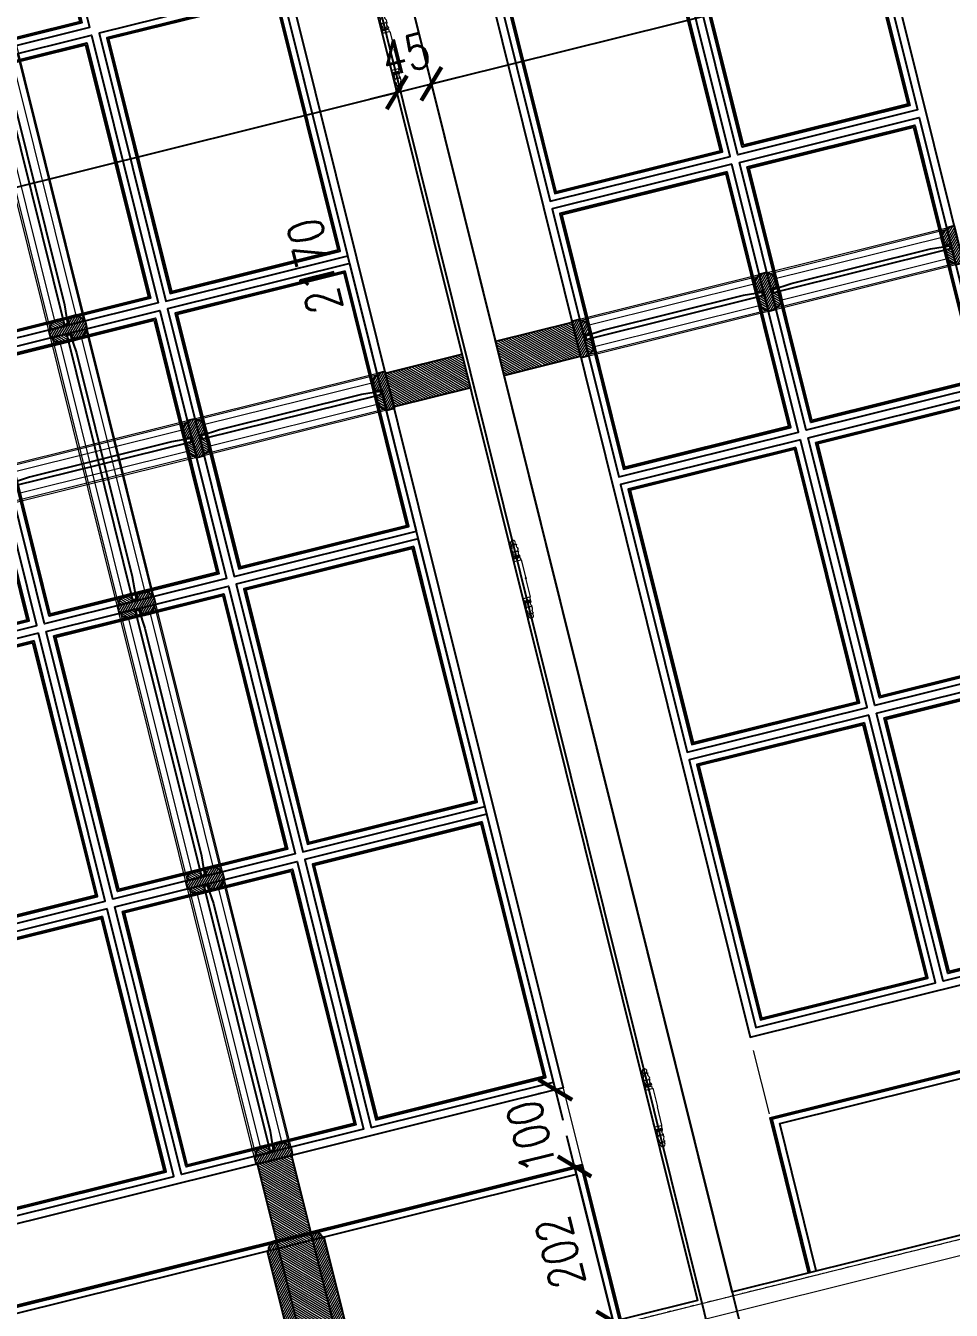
# Model space of a CAD drawing. Header units: inches. Extents: x 122939 to 389145, y 29603 to 574065.
# Drawn here: x 340144 to 341315, y 506033 to 507658 of the extents above; entities that cross this region are included whole.
import ezdxf

# ---------------------------------------------------------------- set-up
doc = ezdxf.new("R2010")
doc.units = ezdxf.units.IN
doc.header["$MEASUREMENT"] = 0
doc.linetypes.add('DASHED', pattern=[0.75, 0.5, -0.25])
doc.linetypes.add('HIDDEN', pattern=[0.375, 0.25, -0.125])
doc.layers.add('A-Dim-ID', color=9, linetype='Continuous', lineweight=20)
doc.layers.add('A-FLOR-TIL1', color=6, linetype='Continuous', lineweight=18)
doc.layers.add('A-Hidden', color=8, linetype='HIDDEN')
doc.styles.add('ST9', font='romans.shx', dxfattribs={"width": 0.8})
doc.dimstyles.new('DIM-20', dxfattribs={"dimscale": 1000, "dimtxt": 0.044, "dimasz": 0.035, "dimexe": 0.022, "dimexo": 0.022, "dimgap": 0.022, "dimtad": 1, "dimdec": 0, "dimzin": 0, "dimdsep": 46, "dimtxsty": 'ST9', "dimblk1": 'ARCHTICK', "dimblk2": 'ARCHTICK', "dimsah": 1, "dimcen": 0.088, "dimdle": 0.04, "dimclrd": 256, "dimclre": 256, "dimclrt": 3, "dimadec": 0, "dimazin": 0, "dimtfac": 1, "dimtdec": 0, "dimtix": 1, "dimtofl": 0, "dimtmove": 1, "dimatfit": 3, "dimldrblk": 'CLOSED', "dimfxl": 1, "dimtolj": 1, "dimtzin": 0, "dimarcsym": 0})
pattern_1 = [(135, (-731.5624, 320.418), (-1.76776695, -1.76776695), [])]
pattern_2 = [(135, (-731.5624, -38.742), (-1.76776695, -1.76776695), [])]
pattern_3 = [(135, (-731.5624, -397.902), (-1.76776695, -1.76776695), [])]
pattern_4 = [(45, (-688.5992, 0), (-1.76776695, 1.76776695), [])]
pattern_5 = [(135, (0.4363, -3010.4238), (-1.76776695, -1.76776695), [])]
pattern_6 = [(135, (247.9363, -3010.4238), (-1.76776695, -1.76776695), [])]
pattern_7 = [(135, (994.3506, -3005.4238), (-1.76776695, -1.76776695), [])]

# ---------------------------------------------------------------- blocks, each defined once
blk = doc.blocks.new('french door panel')
at = {"lineweight": 0}
h = blk.add_hatch(dxfattribs=at)
h.set_pattern_fill('ANSI31', color=8, scale=20)
h.set_pattern_definition([(45, (-731.5624, 320.418), (-1.76776695, 1.76776695), [])])
edge = h.paths.add_edge_path()
edge.add_line((6356, 3041.7), (6383, 3041.7))
edge.add_line((6383, 3041.7), (6383, 3031.7))
edge.add_line((6383, 3031.7), (6394, 3031.7))
edge.add_line((6394, 3031.7), (6394, 3033.7))
edge.add_arc((6394, 3041.7), 8, 270, 360)
edge.add_line((6402, 3041.7), (6404, 3041.7))
edge.add_line((6404, 3041.7), (6404, 3051.7))
edge.add_line((6404, 3051.7), (6402, 3051.7))
edge.add_arc((6394, 3051.7), 8, 0, 90)
edge.add_line((6394, 3059.7), (6394, 3061.7))
edge.add_line((6394, 3061.7), (6383, 3061.7))
edge.add_line((6383, 3061.7), (6383, 3051.7))
edge.add_line((6383, 3051.7), (6356, 3051.7))
edge.add_line((6356, 3051.7), (6356, 3041.7))
h = blk.add_hatch(dxfattribs=at)
h.set_pattern_fill('ANSI31', color=8, scale=20, angle=90)
h.set_pattern_definition(pattern_1)
edge = h.paths.add_edge_path()
edge.add_line((6358, 3051.7), (6377, 3051.7))
edge.add_line((6377, 3051.7), (6377, 3061.7))
edge.add_line((6377, 3061.7), (6366, 3061.7))
edge.add_line((6366, 3061.7), (6366, 3059.7))
edge.add_arc((6366, 3051.7), 8, 90, 180)
h = blk.add_hatch(dxfattribs=at)
h.set_pattern_fill('ANSI31', color=8, scale=20, angle=90)
h.set_pattern_definition(pattern_1)
edge = h.paths.add_edge_path()
edge.add_line((6358, 3041.7), (6377, 3041.7))
edge.add_line((6377, 3041.7), (6377, 3031.7))
edge.add_line((6377, 3031.7), (6366, 3031.7))
edge.add_line((6366, 3031.7), (6366, 3033.7))
edge.add_arc((6366, 3041.7), 8, 180, 270, ccw=False)
h = blk.add_hatch(dxfattribs=at)
h.set_pattern_fill('ANSI31', color=8, scale=20)
h.set_pattern_definition([(45, (247.9363, -3010.4238), (-1.76776695, 1.76776695), [])])
edge = h.paths.add_edge_path()
edge.add_line((6499.2, 2850.1), (6499.2, 2877.1))
edge.add_line((6499.2, 2877.1), (6489.2, 2877.1))
edge.add_line((6489.2, 2877.1), (6489.2, 2888.1))
edge.add_line((6489.2, 2888.1), (6491.2, 2888.1))
edge.add_arc((6499.2, 2888.1), 8, 90, 180, ccw=False)
edge.add_line((6499.2, 2896.1), (6499.2, 2898.1))
edge.add_line((6499.2, 2898.1), (6509.2, 2898.1))
edge.add_line((6509.2, 2898.1), (6509.2, 2896.1))
edge.add_arc((6509.2, 2888.1), 8, 0, 90, ccw=False)
edge.add_line((6517.2, 2888.1), (6519.2, 2888.1))
edge.add_line((6519.2, 2888.1), (6519.2, 2877.1))
edge.add_line((6519.2, 2877.1), (6509.2, 2877.1))
edge.add_line((6509.2, 2877.1), (6509.2, 2850.1))
edge.add_line((6509.2, 2850.1), (6499.2, 2850.1))
h = blk.add_hatch(dxfattribs=at)
h.set_pattern_fill('ANSI31', color=8, scale=20)
h.set_pattern_definition([(45, (0.4363, -3010.4238), (-1.76776695, 1.76776695), [])])
h.paths.add_polyline_path([(6736.7, 2888.1), (6738.7, 2888.1, -0.414214), (6746.7, 2896.1), (6746.7, 2898.1), (6756.7, 2898.1), (6756.7, 2850.1), (6746.7, 2850.1), (6746.7, 2877.1), (6736.7, 2877.1)])
h = blk.add_hatch(dxfattribs=at)
h.set_pattern_fill('ANSI31', color=8, scale=20, angle=90)
h.set_pattern_definition(pattern_5)
edge = h.paths.add_edge_path()
edge.add_line((6856.7, 2852.1), (6756.7, 2852.1))
edge.add_line((6756.7, 2852.1), (6756.7, 2896.1))
edge.add_line((6756.7, 2896.1), (6856.2, 2896.1))
edge.add_line((6856.2, 2896.1), (6856.2, 2852.1))
h = blk.add_hatch(dxfattribs=at)
h.set_pattern_fill('ANSI31', color=8, scale=20, angle=90)
h.set_pattern_definition(pattern_6)
edge = h.paths.add_edge_path()
edge.add_line((6499.2, 2852.1), (6499.2, 2871.1))
edge.add_line((6499.2, 2871.1), (6489.2, 2871.1))
edge.add_line((6489.2, 2871.1), (6489.2, 2860.1))
edge.add_line((6489.2, 2860.1), (6491.2, 2860.1))
edge.add_arc((6499.2, 2860.1), 8, 180, 270)
h = blk.add_hatch(dxfattribs=at)
h.set_pattern_fill('ANSI31', color=8, scale=20, angle=90)
h.set_pattern_definition(pattern_6)
edge = h.paths.add_edge_path()
edge.add_line((6509.2, 2852.1), (6509.2, 2871.1))
edge.add_line((6509.2, 2871.1), (6519.2, 2871.1))
edge.add_line((6519.2, 2871.1), (6519.2, 2860.1))
edge.add_line((6519.2, 2860.1), (6517.2, 2860.1))
edge.add_arc((6509.2, 2860.1), 8, -90, 0, ccw=False)
h = blk.add_hatch(dxfattribs=at)
h.set_pattern_fill('ANSI31', color=8, scale=20, angle=90)
h.set_pattern_definition(pattern_5)
h.paths.add_polyline_path([(6736.7, 2871.1), (6746.7, 2871.1), (6746.7, 2852.1, -0.414214), (6738.7, 2860.1), (6736.7, 2860.1)])
h = blk.add_hatch(dxfattribs=at)
h.set_pattern_fill('ANSI31', color=8, scale=20)
h.set_pattern_definition([(45, (-731.5624, -38.742), (-1.76776695, 1.76776695), [])])
edge = h.paths.add_edge_path()
edge.add_line((6356, 2682.6), (6383, 2682.6))
edge.add_line((6383, 2682.6), (6383, 2672.6))
edge.add_line((6383, 2672.6), (6394, 2672.6))
edge.add_line((6394, 2672.6), (6394, 2674.6))
edge.add_arc((6394, 2682.6), 8, 270, 360)
edge.add_line((6402, 2682.6), (6404, 2682.6))
edge.add_line((6404, 2682.6), (6404, 2692.6))
edge.add_line((6404, 2692.6), (6402, 2692.6))
edge.add_arc((6394, 2692.6), 8, 0, 90)
edge.add_line((6394, 2700.6), (6394, 2702.6))
edge.add_line((6394, 2702.6), (6383, 2702.6))
edge.add_line((6383, 2702.6), (6383, 2692.6))
edge.add_line((6383, 2692.6), (6356, 2692.6))
edge.add_line((6356, 2692.6), (6356, 2682.6))
h = blk.add_hatch(dxfattribs=at)
h.set_pattern_fill('ANSI31', color=8, scale=20, angle=90)
h.set_pattern_definition(pattern_2)
edge = h.paths.add_edge_path()
edge.add_line((6358, 2692.6), (6377, 2692.6))
edge.add_line((6377, 2692.6), (6377, 2702.6))
edge.add_line((6377, 2702.6), (6366, 2702.6))
edge.add_line((6366, 2702.6), (6366, 2700.6))
edge.add_arc((6366, 2692.6), 8, 90, 180)
h = blk.add_hatch(dxfattribs=at)
h.set_pattern_fill('ANSI31', color=8, scale=20, angle=90)
h.set_pattern_definition(pattern_2)
edge = h.paths.add_edge_path()
edge.add_line((6358, 2682.6), (6377, 2682.6))
edge.add_line((6377, 2682.6), (6377, 2672.6))
edge.add_line((6377, 2672.6), (6366, 2672.6))
edge.add_line((6366, 2672.6), (6366, 2674.6))
edge.add_arc((6366, 2682.6), 8, 180, 270, ccw=False)
h = blk.add_hatch(dxfattribs=at)
h.set_pattern_fill('ANSI31', color=8, scale=20)
h.set_pattern_definition([(45, (-731.5624, -397.902), (-1.76776695, 1.76776695), [])])
edge = h.paths.add_edge_path()
edge.add_line((6356, 2323.4), (6383, 2323.4))
edge.add_line((6383, 2323.4), (6383, 2313.4))
edge.add_line((6383, 2313.4), (6394, 2313.4))
edge.add_line((6394, 2313.4), (6394, 2315.4))
edge.add_arc((6394, 2323.4), 8, 270, 360)
edge.add_line((6402, 2323.4), (6404, 2323.4))
edge.add_line((6404, 2323.4), (6404, 2333.4))
edge.add_line((6404, 2333.4), (6402, 2333.4))
edge.add_arc((6394, 2333.4), 8, 0, 90)
edge.add_line((6394, 2341.4), (6394, 2343.4))
edge.add_line((6394, 2343.4), (6383, 2343.4))
edge.add_line((6383, 2343.4), (6383, 2333.4))
edge.add_line((6383, 2333.4), (6356, 2333.4))
edge.add_line((6356, 2333.4), (6356, 2323.4))
h = blk.add_hatch(dxfattribs=at)
h.set_pattern_fill('ANSI31', color=8, scale=20, angle=90)
h.set_pattern_definition(pattern_3)
edge = h.paths.add_edge_path()
edge.add_line((6358, 2333.4), (6377, 2333.4))
edge.add_line((6377, 2333.4), (6377, 2343.4))
edge.add_line((6377, 2343.4), (6366, 2343.4))
edge.add_line((6366, 2343.4), (6366, 2341.4))
edge.add_arc((6366, 2333.4), 8, 90, 180)
h = blk.add_hatch(dxfattribs=at)
h.set_pattern_fill('ANSI31', color=8, scale=20, angle=90)
h.set_pattern_definition(pattern_3)
edge = h.paths.add_edge_path()
edge.add_line((6358, 2323.4), (6377, 2323.4))
edge.add_line((6377, 2323.4), (6377, 2313.4))
edge.add_line((6377, 2313.4), (6366, 2313.4))
edge.add_line((6366, 2313.4), (6366, 2315.4))
edge.add_arc((6366, 2323.4), 8, 180, 270, ccw=False)
h = blk.add_hatch(dxfattribs=at)
h.set_pattern_fill('ANSI31', color=8, scale=20)
h.set_pattern_definition([(45, (-731.5624, -509.562), (-1.76776695, 1.76776695), [])])
h.paths.add_polyline_path([(6404, 1964.3), (6404, 1974.3), (6402, 1974.3, 0.414214), (6394, 1982.3), (6394, 1984.3), (6383, 1984.3), (6383, 1974.3), (6356, 1974.3), (6356, 1964.3)])
h = blk.add_hatch(dxfattribs=at)
h.set_pattern_fill('ANSI31', color=8, scale=20, angle=90)
h.set_pattern_definition([(135, (-731.5624, -509.562), (-1.76776695, -1.76776695), [])])
h.paths.add_polyline_path([(6377, 1984.3), (6377, 1974.3), (6358, 1974.3, -0.414214), (6366, 1982.3), (6366, 1984.3)])
h = blk.add_hatch(dxfattribs=at)
h.set_pattern_fill('ANSI31', color=8, scale=20, angle=90)
h.set_pattern_definition([(135, (-731.5624, -504.562), (-1.76776695, -1.76776695), [])])
h.paths.add_polyline_path([(6358, 1662.2), (6358, 1964.3), (6402, 1964.3), (6402, 1662.2)])
h = blk.add_hatch(dxfattribs=at)
h.set_pattern_fill('ANSI31', color=8, scale=20)
h.set_pattern_definition(pattern_4)
h.paths.add_polyline_path([(6358, 1864.2), (6353, 1864.2), (6353, 1862.2, 0.414214), (6345, 1854.2), (6343, 1854.2), (6343, 1662.2), (6358, 1662.2)])
h = blk.add_hatch(dxfattribs=at)
h.set_pattern_fill('ANSI31', color=8, scale=20)
h.set_pattern_definition(pattern_4)
h.paths.add_polyline_path([(6402, 1662.2), (6417, 1662.2), (6417, 1854.2), (6415, 1854.2, 0.414214), (6407, 1862.2), (6407, 1864.2), (6402, 1864.2)])
at = {"color": 8, "lineweight": 0}
for p, q in [((6356, 1974.3), (6356, 4119.2, 0)), ((6404, 1974.3), (6404, 4119.2, 0)), ((6358, 3400.9), (6358, 3051.7)), ((6402, 3400.9), (6402, 3051.7)), ((6366, 3392.9), (6366, 3059.7)), ((6394, 3392.9), (6394, 3059.7)), ((6358, 3041.7), (6358, 2692.6)), ((6402, 3041.7), (6402, 2692.6)), ((6366, 3033.7), (6366, 2700.6)), ((6394, 3033.7), (6394, 2700.6)), ((6746.7, 2898.1), (6014.2, 2898.1)), ((6499.2, 2896.1), (6261.7, 2896.1)), ((6746.7, 2896.1), (6509.2, 2896.1)), ((6491.2, 2888.1), (6269.7, 2888.1)), ((6736.7, 2888.1), (6517.2, 2888.1)), ((6746.7, 2850.1), (6014.2, 2850.1)), ((6499.2, 2852.1), (6261.7, 2852.1)), ((6491.2, 2860.1), (6269.7, 2860.1)), ((6746.7, 2852.1), (6509.2, 2852.1)), ((6736.7, 2860.1), (6517.2, 2860.1)), ((6358, 2682.6, 0), (6358, 2333.4, 0)), ((6402, 2682.6, 0), (6402, 2333.4, 0)), ((6366, 2674.6, 0), (6366, 2341.4, 0)), ((6394, 2674.6, 0), (6394, 2341.4, 0)), ((6358, 2323.4), (6358, 1974.3, 0)), ((6366, 2315.4), (6366, 1982.3, 0)), ((6394, 2315.4), (6394, 1982.3, 0)), ((6402, 2323.4), (6402, 1974.3, 0)), ((6756.2, 1969.2, 0), (6756.2, 1864.2))]:
    blk.add_line(p, q, dxfattribs=at)
at = {"color": 0, "lineweight": -2, "elevation": 0}
for points in [[(5903.7, 4229.2), (6856.2, 4229.2), (6856.2, 1662.2), (5903.7, 1662.2)], [(6003.7, 4129.2), (6756.2, 4129.2), (6756.2, 1964.3), (6003.7, 1964.3)], [(6261.2, 3760.1), (6498.7, 3760.1), (6498.7, 3410.9), (6261.2, 3410.9)], [(6269.2, 3752.1), (6490.7, 3752.1), (6490.7, 3418.9), (6269.2, 3418.9)], [(6271.2, 3750.1), (6488.7, 3750.1), (6488.7, 3420.9), (6271.2, 3420.9)], [(6261.2, 3400.9), (6498.7, 3400.9), (6498.7, 3051.7), (6261.2, 3051.7)], [(6746.2, 3400.9), (6508.7, 3400.9), (6508.7, 3051.7), (6746.2, 3051.7)], [(6269.2, 3392.9), (6490.7, 3392.9), (6490.7, 3059.7), (6269.2, 3059.7)], [(6271.2, 3390.9), (6488.7, 3390.9), (6488.7, 3061.7), (6271.2, 3061.7)], [(6738.2, 3392.9), (6516.7, 3392.9), (6516.7, 3059.7), (6738.2, 3059.7)], [(6736.2, 3390.9), (6518.7, 3390.9), (6518.7, 3061.7), (6736.2, 3061.7)], [(6251.2, 3041.7), (6013.7, 3041.7), (6013.7, 2692.6), (6251.2, 2692.6)], [(6261.2, 3041.7), (6498.7, 3041.7), (6498.7, 2692.6), (6261.2, 2692.6)], [(6746.2, 3041.7), (6508.7, 3041.7), (6508.7, 2692.6), (6746.2, 2692.6)], [(6243.2, 3033.7), (6021.7, 3033.7), (6021.7, 2700.6), (6243.2, 2700.6)], [(6241.2, 3031.7), (6023.7, 3031.7), (6023.7, 2702.6), (6241.2, 2702.6)], [(6269.2, 3033.7), (6490.7, 3033.7), (6490.7, 2700.6), (6269.2, 2700.6)], [(6271.2, 3031.7), (6488.7, 3031.7), (6488.7, 2702.6), (6271.2, 2702.6)], [(6738.2, 3033.7), (6516.7, 3033.7), (6516.7, 2700.6), (6738.2, 2700.6)], [(6736.2, 3031.7), (6518.7, 3031.7), (6518.7, 2702.6), (6736.2, 2702.6)], [(6251.2, 2682.6), (6013.7, 2682.6), (6013.7, 2333.4), (6251.2, 2333.4)], [(6261.2, 2682.6), (6498.7, 2682.6), (6498.7, 2333.4), (6261.2, 2333.4)], [(6746.2, 2682.6), (6508.7, 2682.6), (6508.7, 2333.4), (6746.2, 2333.4)], [(6243.2, 2674.6), (6021.7, 2674.6), (6021.7, 2341.4), (6243.2, 2341.4)], [(6241.2, 2672.6), (6023.7, 2672.6), (6023.7, 2343.4), (6241.2, 2343.4)], [(6269.2, 2674.6), (6490.7, 2674.6), (6490.7, 2341.4), (6269.2, 2341.4)], [(6271.2, 2672.6), (6488.7, 2672.6), (6488.7, 2343.4), (6271.2, 2343.4)], [(6738.2, 2674.6), (6516.7, 2674.6), (6516.7, 2341.4), (6738.2, 2341.4)], [(6736.2, 2672.6), (6518.7, 2672.6), (6518.7, 2343.4), (6736.2, 2343.4)], [(6251.2, 2323.4), (6013.7, 2323.4), (6013.7, 1974.3), (6251.2, 1974.3)], [(6243.2, 2315.4), (6021.7, 2315.4), (6021.7, 1982.3), (6243.2, 1982.3)], [(6241.2, 2313.4), (6023.7, 2313.4), (6023.7, 1984.3), (6241.2, 1984.3)], [(6261.2, 2323.4), (6498.7, 2323.4), (6498.7, 1974.3), (6261.2, 1974.3)], [(6269.2, 2315.4), (6490.7, 2315.4), (6490.7, 1982.3), (6269.2, 1982.3)], [(6271.2, 2313.4), (6488.7, 2313.4), (6488.7, 1984.3), (6271.2, 1984.3)], [(6746.2, 2323.4), (6508.7, 2323.4), (6508.7, 1974.3), (6746.2, 1974.3)], [(6738.2, 2315.4), (6516.7, 2315.4), (6516.7, 1982.3), (6738.2, 1982.3)], [(6736.2, 2313.4), (6518.7, 2313.4), (6518.7, 1984.3), (6736.2, 1984.3)]]:
    blk.add_lwpolyline(points, close=True, dxfattribs=at)
at = {"color": 8, "elevation": 0}
for points in [[(6383.2, 3078), (6381.2, 3053.7), (6377.2, 3053.7), (6377.2, 3398.9), (6381.2, 3398.9), (6383.2, 3374.7)], [(6383.2, 2723.8), (6381.2, 2694.6), (6377.2, 2694.6), (6377.2, 3039.7), (6381.2, 3039.7), (6383.2, 3015.5)], [(6535.4, 2877.2), (6511.2, 2875.2), (6511.2, 2871.2), (6744.7, 2871.2), (6744.7, 2875.2), (6720.4, 2877.2)], [(6383.2, 2359.7), (6381.2, 2335.4), (6377.2, 2335.4), (6377.2, 2680.6), (6381.2, 2680.6), (6383.2, 2656.3)], [(6383.2, 2000.5), (6381.2, 1976.3), (6377.2, 1976.3), (6377.2, 2321.4), (6381.2, 2321.4), (6383.2, 2297.2)]]:
    blk.add_lwpolyline(points, close=True, dxfattribs=at)
at = {"color": 8, "lineweight": -2, "elevation": 0}
for points in [[(6356, 3041.7), (6383, 3041.7), (6383, 3031.7), (6394, 3031.7), (6394, 3033.7, 0.414214), (6402, 3041.7), (6404, 3041.7), (6404, 3051.7), (6402, 3051.7, 0.414214), (6394, 3059.7), (6394, 3061.7), (6383, 3061.7), (6383, 3051.7), (6356, 3051.7)], [(6356, 2682.6), (6383, 2682.6), (6383, 2672.6), (6394, 2672.6), (6394, 2674.6, 0.414214), (6402, 2682.6), (6404, 2682.6), (6404, 2692.6), (6402, 2692.6, 0.414214), (6394, 2700.6), (6394, 2702.6), (6383, 2702.6), (6383, 2692.6), (6356, 2692.6)], [(6356, 2323.4), (6383, 2323.4), (6383, 2313.4), (6394, 2313.4), (6394, 2315.4, 0.414214), (6402, 2323.4), (6404, 2323.4), (6404, 2333.4), (6402, 2333.4, 0.414214), (6394, 2341.4), (6394, 2343.4), (6383, 2343.4), (6383, 2333.4), (6356, 2333.4)]]:
    blk.add_lwpolyline(points, format="xyb", close=True, dxfattribs=at)
for points in [[(6358, 3051.7), (6377, 3051.7), (6377, 3061.7), (6366, 3061.7), (6366, 3059.7, 0.414214), (6358, 3051.7, -1)], [(6358, 3041.7), (6377, 3041.7), (6377, 3031.7), (6366, 3031.7), (6366, 3033.7, -0.414214), (6358, 3041.7, 1)], [(6746.7, 2850.1), (6756.7, 2850.1), (6756.7, 2898.1), (6746.7, 2898.1), (6746.7, 2896.1, 0.414214), (6738.7, 2888.1), (6736.7, 2888.1), (6736.7, 2877.1), (6746.7, 2877.1), (6746.7, 2850.1)], [(6746.7, 2852.1), (6746.7, 2871.1), (6736.7, 2871.1), (6736.7, 2860.1), (6738.7, 2860.1, 0.414214), (6746.7, 2852.1, -1)], [(6358, 2692.6), (6377, 2692.6), (6377, 2702.6), (6366, 2702.6), (6366, 2700.6, 0.414214), (6358, 2692.6, -1)], [(6358, 2682.6), (6377, 2682.6), (6377, 2672.6), (6366, 2672.6), (6366, 2674.6, -0.414214), (6358, 2682.6, 1)], [(6358, 2333.4), (6377, 2333.4), (6377, 2343.4), (6366, 2343.4), (6366, 2341.4, 0.414214), (6358, 2333.4, -1)], [(6358, 2323.4), (6377, 2323.4), (6377, 2313.4), (6366, 2313.4), (6366, 2315.4, -0.414214), (6358, 2323.4, 1)], [(6356, 1974.3), (6356, 1964.3), (6404, 1964.3), (6404, 1974.3), (6402, 1974.3, 0.414214), (6394, 1982.3), (6394, 1984.3), (6383, 1984.3), (6383, 1974.3), (6356, 1974.3)], [(6358, 1974.3), (6377, 1974.3), (6377, 1984.3), (6366, 1984.3), (6366, 1982.3, 0.414214), (6358, 1974.3, -1)], [(6358, 1864.2), (6353, 1864.2), (6353, 1862.2, 0.414214), (6345, 1854.2), (6343, 1854.2), (6343, 1662.2), (6358, 1662.2)], [(6402, 1864.2), (6407, 1864.2), (6407, 1862.2, -0.414214), (6415, 1854.2), (6417, 1854.2), (6417, 1662.2), (6402, 1662.2)]]:
    blk.add_lwpolyline(points, format="xyb", dxfattribs=at)
at = {"color": 8, "lineweight": -2}
blk.add_lwpolyline([(6509.2, 2850.1), (6509.2, 2877.1), (6519.2, 2877.1), (6519.2, 2888.1), (6517.2, 2888.1, 0.414214), (6509.2, 2896.1), (6509.2, 2898.1), (6499.2, 2898.1), (6499.2, 2896.1, 0.414214), (6491.2, 2888.1), (6489.2, 2888.1), (6489.2, 2877.1), (6499.2, 2877.1), (6499.2, 2850.1)], format="xyb", close=True, dxfattribs=at)
at = {"color": 8, "lineweight": -2, "elevation": 0}
for points in [[(6856.7, 2852.1), (6756.7, 2852.1), (6756.7, 2896.1), (6856.2, 2896.1), (6856.2, 2852.1)], [(6358, 1662.2), (6358, 1964.3), (6402, 1964.3), (6402, 1662.2), (6358, 1662.2)]]:
    blk.add_lwpolyline(points, dxfattribs=at)
at = {"color": 8}
blk.add_lwpolyline([(6287.9, 2877.2), (6263.7, 2875.2), (6263.7, 2871.2), (6497.2, 2871.2), (6497.2, 2875.2), (6472.9, 2877.2)], close=True, dxfattribs=at)
at = {"color": 8, "lineweight": -2}
for points in [[(6499.2, 2852.1), (6499.2, 2871.1), (6489.2, 2871.1), (6489.2, 2860.1), (6491.2, 2860.1, 0.414214), (6499.2, 2852.1, -1)], [(6509.2, 2852.1), (6509.2, 2871.1), (6519.2, 2871.1), (6519.2, 2860.1), (6517.2, 2860.1, -0.414214), (6509.2, 2852.1, 1)]]:
    blk.add_lwpolyline(points, format="xyb", dxfattribs=at)
at = {"color": 0, "lineweight": -2, "elevation": 0}
for points in [[(6003.7, 1662.2), (6003.7, 1864.2), (6756.2, 1864.2), (6756.2, 1662.2)], [(6005.7, 1662.2), (6005.7, 1862.2), (6754.2, 1862.2), (6754.2, 1662.2)], [(6013.7, 1662.2), (6013.7, 1854.2), (6746.2, 1854.2), (6746.2, 1662.2)]]:
    blk.add_lwpolyline(points, dxfattribs=at)
blk = doc.blocks.new('french door fixed panel')
at = {"lineweight": 0}
h = blk.add_hatch(dxfattribs=at)
h.set_pattern_fill('ANSI31', color=8, scale=20, angle=90)
h.set_pattern_definition([(135, (1.718, -3005.4238), (-1.76776695, -1.76776695), [])])
h.paths.add_polyline_path([(6901.2, 2857.1), (7001.2, 2857.1), (7001.2, 2901.1), (6901.2, 2901.1)])
h = blk.add_hatch(dxfattribs=at)
h.set_pattern_fill('ANSI31', color=8, scale=20)
h.set_pattern_definition([(45, (-0.3673, -3005.4238), (-1.76776695, 1.76776695), [])])
h.paths.add_polyline_path([(7021.1, 2893.1), (7019.1, 2893.1, 0.414214), (7011.1, 2901.1), (7011.1, 2903.1), (7001.1, 2903.1), (7001.1, 2855.1), (7011.1, 2855.1), (7011.1, 2882.1), (7021.1, 2882.1)])
h = blk.add_hatch(dxfattribs=at)
h.set_pattern_fill('ANSI31', color=8, scale=20)
h.set_pattern_definition([(45, (994.3506, -3005.4238), (-1.76776695, 1.76776695), [])])
edge = h.paths.add_edge_path()
edge.add_line((7245.6, 2855.1), (7245.6, 2882.1))
edge.add_line((7245.6, 2882.1), (7235.6, 2882.1))
edge.add_line((7235.6, 2882.1), (7235.6, 2893.1))
edge.add_line((7235.6, 2893.1), (7237.6, 2893.1))
edge.add_arc((7245.6, 2893.1), 8, 90, 180, ccw=False)
edge.add_line((7245.6, 2901.1), (7245.6, 2903.1))
edge.add_line((7245.6, 2903.1), (7255.6, 2903.1))
edge.add_line((7255.6, 2903.1), (7255.6, 2901.1))
edge.add_arc((7255.6, 2893.1), 8, 0, 90, ccw=False)
edge.add_line((7263.6, 2893.1), (7265.6, 2893.1))
edge.add_line((7265.6, 2893.1), (7265.6, 2882.1))
edge.add_line((7265.6, 2882.1), (7255.6, 2882.1))
edge.add_line((7255.6, 2882.1), (7255.6, 2855.1))
edge.add_line((7255.6, 2855.1), (7245.6, 2855.1))
h = blk.add_hatch(dxfattribs=at)
h.set_pattern_fill('ANSI31', color=8, scale=20)
h.set_pattern_definition([(45, (743.7012, -3005.4238), (-1.76776695, 1.76776695), [])])
h.paths.add_polyline_path([(7479.9, 2893.1), (7481.9, 2893.1, -0.414214), (7489.9, 2901.1), (7489.9, 2903.1), (7499.9, 2903.1), (7499.9, 2855.1), (7489.9, 2855.1), (7489.9, 2882.1), (7479.9, 2882.1)])
h = blk.add_hatch(dxfattribs=at)
h.set_pattern_fill('ANSI31', color=8, scale=20, angle=90)
h.set_pattern_definition([(135, (-0.3673, -3005.4238), (-1.76776695, -1.76776695), [])])
h.paths.add_polyline_path([(7021.1, 2876.1), (7011.1, 2876.1), (7011.1, 2857.1, 0.414214), (7019.1, 2865.1), (7021.1, 2865.1)])
h = blk.add_hatch(dxfattribs=at)
h.set_pattern_fill('ANSI31', color=8, scale=20, angle=90)
h.set_pattern_definition(pattern_7)
edge = h.paths.add_edge_path()
edge.add_line((7245.6, 2857.1), (7245.6, 2876.1))
edge.add_line((7245.6, 2876.1), (7235.6, 2876.1))
edge.add_line((7235.6, 2876.1), (7235.6, 2865.1))
edge.add_line((7235.6, 2865.1), (7237.6, 2865.1))
edge.add_arc((7245.6, 2865.1), 8, 180, 270)
h = blk.add_hatch(dxfattribs=at)
h.set_pattern_fill('ANSI31', color=8, scale=20, angle=90)
h.set_pattern_definition(pattern_7)
edge = h.paths.add_edge_path()
edge.add_line((7255.6, 2857.1), (7255.6, 2876.1))
edge.add_line((7255.6, 2876.1), (7265.6, 2876.1))
edge.add_line((7265.6, 2876.1), (7265.6, 2865.1))
edge.add_line((7265.6, 2865.1), (7263.6, 2865.1))
edge.add_arc((7255.6, 2865.1), 8, -90, 0, ccw=False)
h = blk.add_hatch(dxfattribs=at)
h.set_pattern_fill('ANSI31', color=8, scale=20, angle=90)
h.set_pattern_definition([(135, (743.7012, -3005.4238), (-1.76776695, -1.76776695), [])])
h.paths.add_polyline_path([(7479.9, 2876.1), (7489.9, 2876.1), (7489.9, 2857.1, -0.414214), (7481.9, 2865.1), (7479.9, 2865.1)])
at = {"color": 8, "lineweight": 0}
for p, q in [((7007.8, 2903.1), (7489.9, 2903.1)), ((7011.2, 2901.1), (7245.6, 2901.1)), ((7255.6, 2901.1), (7489.9, 2901.1)), ((7021.2, 2893.1), (7237.6, 2893.1)), ((7263.6, 2893.1), (7479.9, 2893.1)), ((7021.2, 2865.1), (7237.6, 2865.1)), ((7263.6, 2865.1), (7479.9, 2865.1)), ((7011.2, 2857.1), (7245.6, 2857.1)), ((7011.2, 2855.1), (7489.9, 2855.1)), ((7255.6, 2857.1), (7489.9, 2857.1)), ((7001.2, 1952.2), (7001.2, 1869.3))]:
    blk.add_line(p, q, dxfattribs=at)
at = {"color": 8, "lineweight": -2}
blk.add_line((7244.2, 2865.6), (7244.2, 2865.6), dxfattribs=at)
at = {"color": 0, "lineweight": -2, "elevation": 0}
for points in [[(7599.9, 4234.2), (6901.2, 4234.2), (6901.2, 1662.2), (7599.9, 1662.2)], [(7499.9, 4134.2), (7001.2, 4134.2), (7001.2, 1969.3), (7499.9, 1969.3)], [(7245.6, 3405.9), (7011.2, 3405.9), (7011.2, 3056.7), (7245.6, 3056.7)], [(7237.6, 3397.9), (7019.2, 3397.9), (7019.2, 3064.7), (7237.6, 3064.7)], [(7255.6, 3405.9), (7489.9, 3405.9), (7489.9, 3056.7), (7255.6, 3056.7)], [(7263.6, 3397.9), (7481.9, 3397.9), (7481.9, 3064.7), (7263.6, 3064.7)], [(7235.6, 3395.9), (7021.2, 3395.9), (7021.2, 3066.7), (7235.6, 3066.7)], [(7265.6, 3395.9), (7479.9, 3395.9), (7479.9, 3066.7), (7265.6, 3066.7)], [(7245.6, 3046.7), (7011.2, 3046.7), (7011.2, 2697.6), (7245.6, 2697.6)], [(7255.6, 3046.7), (7489.9, 3046.7), (7489.9, 2697.6), (7255.6, 2697.6)], [(7237.6, 3038.7), (7019.2, 3038.7), (7019.2, 2705.6), (7237.6, 2705.6)], [(7235.6, 3036.7), (7021.2, 3036.7), (7021.2, 2707.6), (7235.6, 2707.6)], [(7263.6, 3038.7), (7481.9, 3038.7), (7481.9, 2705.6), (7263.6, 2705.6)], [(7265.6, 3036.7), (7479.9, 3036.7), (7479.9, 2707.6), (7265.6, 2707.6)], [(7245.6, 2687.6), (7011.2, 2687.6), (7011.2, 2338.4), (7245.6, 2338.4)], [(7255.6, 2687.6), (7489.9, 2687.6), (7489.9, 2338.4), (7255.6, 2338.4)], [(7237.6, 2679.6), (7019.2, 2679.6), (7019.2, 2346.4), (7237.6, 2346.4)], [(7237.6, 2679.6), (7019.2, 2679.6), (7019.2, 2346.4), (7237.6, 2346.4)], [(7235.6, 2677.6), (7021.2, 2677.6), (7021.2, 2348.4), (7235.6, 2348.4)], [(7235.6, 2677.6), (7021.2, 2677.6), (7021.2, 2348.4), (7235.6, 2348.4)], [(7263.6, 2679.6), (7481.9, 2679.6), (7481.9, 2346.4), (7263.6, 2346.4)], [(7263.6, 2679.6), (7481.9, 2679.6), (7481.9, 2346.4), (7263.6, 2346.4)], [(7265.6, 2677.6), (7479.9, 2677.6), (7479.9, 2348.4), (7265.6, 2348.4)], [(7265.6, 2677.6), (7479.9, 2677.6), (7479.9, 2348.4), (7265.6, 2348.4)], [(7245.6, 2328.4), (7011.2, 2328.4), (7011.2, 1979.3), (7245.6, 1979.3)], [(7245.6, 2328.4), (7011.2, 2328.4), (7011.2, 1979.3), (7245.6, 1979.3)], [(7255.6, 2328.4), (7489.9, 2328.4), (7489.9, 1979.3), (7255.6, 1979.3)], [(7255.6, 2328.4), (7489.9, 2328.4), (7489.9, 1979.3), (7255.6, 1979.3)], [(7237.6, 2320.4), (7019.2, 2320.4), (7019.2, 1987.3), (7237.6, 1987.3)], [(7237.6, 2320.4), (7019.2, 2320.4), (7019.2, 1987.3), (7237.6, 1987.3)], [(7235.6, 2318.4), (7021.2, 2318.4), (7021.2, 1989.3), (7235.6, 1989.3)], [(7235.6, 2318.4), (7021.2, 2318.4), (7021.2, 1989.3), (7235.6, 1989.3)], [(7263.6, 2320.4), (7481.9, 2320.4), (7481.9, 1987.3), (7263.6, 1987.3)], [(7263.6, 2320.4), (7481.9, 2320.4), (7481.9, 1987.3), (7263.6, 1987.3)], [(7265.6, 2318.4), (7479.9, 2318.4), (7479.9, 1989.3), (7265.6, 1989.3)], [(7265.6, 2318.4), (7479.9, 2318.4), (7479.9, 1989.3), (7265.6, 1989.3)]]:
    blk.add_lwpolyline(points, close=True, dxfattribs=at)
at = {"color": 8, "lineweight": -2, "elevation": 0}
blk.add_lwpolyline([(6901.2, 2857.1), (7001.2, 2857.1), (7001.2, 2901.1), (6901.2, 2901.1), (6901.2, 2857.1)], dxfattribs=at)
for points in [[(7011.2, 2855.1), (7001.2, 2855.1), (7001.2, 2903.1), (7011.2, 2903.1), (7011.2, 2901.1, -0.414214), (7019.2, 2893.1), (7021.2, 2893.1), (7021.2, 2882.1), (7011.2, 2882.1), (7011.2, 2855.1)], [(7489.9, 2855.1), (7499.9, 2855.1), (7499.9, 2903.1), (7489.9, 2903.1), (7489.9, 2901.1, 0.414214), (7481.9, 2893.1), (7479.9, 2893.1), (7479.9, 2882.1), (7489.9, 2882.1), (7489.9, 2855.1)], [(7011.2, 2857.1), (7011.2, 2876.1), (7021.2, 2876.1), (7021.2, 2865.1), (7019.2, 2865.1, -0.414214), (7011.2, 2857.1, 1)], [(7245.6, 2857.1), (7245.6, 2876.1), (7235.6, 2876.1), (7235.6, 2865.1), (7237.6, 2865.1, 0.414214), (7245.6, 2857.1, -1)], [(7255.6, 2857.1), (7255.6, 2876.1), (7265.6, 2876.1), (7265.6, 2865.1), (7263.6, 2865.1, -0.414214), (7255.6, 2857.1, 1)], [(7489.9, 2857.1), (7489.9, 2876.1), (7479.9, 2876.1), (7479.9, 2865.1), (7481.9, 2865.1, 0.414214), (7489.9, 2857.1, -1)]]:
    blk.add_lwpolyline(points, format="xyb", dxfattribs=at)
blk.add_lwpolyline([(7255.6, 2855.1), (7255.6, 2882.1), (7265.6, 2882.1), (7265.6, 2893.1), (7263.6, 2893.1, 0.414214), (7255.6, 2901.1), (7255.6, 2903.1), (7245.6, 2903.1), (7245.6, 2901.1, 0.414214), (7237.6, 2893.1), (7235.6, 2893.1), (7235.6, 2882.1), (7245.6, 2882.1), (7245.6, 2855.1)], format="xyb", close=True, dxfattribs=at)
at = {"color": 8, "elevation": 0}
for points in [[(7037.5, 2882.2), (7013.2, 2880.2), (7013.2, 2876.2), (7243.6, 2876.2), (7243.6, 2880.2), (7219.3, 2882.2)], [(7463.7, 2882.2), (7487.9, 2880.2), (7487.9, 2876.2), (7257.6, 2876.2), (7257.6, 2880.2), (7281.8, 2882.2)]]:
    blk.add_lwpolyline(points, close=True, dxfattribs=at)
at = {"color": 0, "lineweight": -2, "elevation": 0}
for points in [[(7001.2, 1662.2), (7001.2, 1864.2), (7499.9, 1864.2), (7499.9, 1662.2)], [(7003.2, 1662.2), (7003.2, 1862.2), (7497.9, 1862.2), (7497.9, 1662.2)], [(7011.2, 1662.2), (7011.2, 1854.2), (7489.9, 1854.2), (7489.9, 1662.2)]]:
    blk.add_lwpolyline(points, dxfattribs=at)
blk = doc.blocks.new('hinge paumelle')
at = {"color": 0, "lineweight": 0}
for p, q in [((3515.3, 5242.2), (3523.8, 5242.2)), ((3516.2, 5246.9), (3522.9, 5246.9)), ((3516.2, 5245.5), (3522.9, 5245.5)), ((3515.3, 5194), (3523.8, 5194)), ((3516.2, 5190.6), (3522.9, 5190.6)), ((3516.2, 5189.3), (3522.9, 5189.3))]:
    blk.add_line(p, q, dxfattribs=at)
for points in [[(3519.5, 5254), (3515.3, 5254, -0.197419), (3516.7, 5250.7, -0.309597), (3515.3, 5248.4), (3519.5, 5248.4)], [(3519.5, 5262.8), (3515.8, 5262.8, -0.404064), (3516.1, 5258.5, 0.508017), (3517.4, 5254), (3519.5, 5254)], [(3519.5, 5262.8), (3523.3, 5262.8, 0.404064), (3523, 5258.5, -0.508017), (3521.7, 5254), (3519.5, 5254)], [(3519.5, 5254), (3523.8, 5254, 0.197419), (3522.4, 5250.7, 0.309597), (3523.8, 5248.4), (3519.5, 5248.4)], [(3519.5, 5182.1), (3515.3, 5182.1, 0.197419), (3516.7, 5185.4, 0.309597), (3515.3, 5187.8), (3519.5, 5187.8)], [(3519.5, 5182.1), (3523.8, 5182.1, -0.197419), (3522.4, 5185.4, -0.309597), (3523.8, 5187.8), (3519.5, 5187.8)], [(3519.5, 5173.3), (3515.8, 5173.3, 0.404064), (3516.1, 5177.6, -0.508017), (3517.4, 5182.1), (3519.5, 5182.1)], [(3519.5, 5173.3), (3523.3, 5173.3, -0.404064), (3523, 5177.6, 0.508017), (3521.7, 5182.1), (3519.5, 5182.1)]]:
    blk.add_lwpolyline(points, format="xyb", dxfattribs=at)
for points in [[(3519.5, 5248.4), (3515.3, 5248.4), (3515.3, 5246.9), (3516.2, 5246.9), (3516.2, 5245.5), (3515.3, 5245.5), (3515.3, 5242.2), (3514.5, 5242.2), (3514.5, 5218.1)], [(3519.5, 5248.4), (3523.8, 5248.4), (3523.8, 5246.9), (3522.9, 5246.9), (3522.9, 5245.5), (3523.8, 5245.5), (3523.8, 5242.2), (3524.5, 5242.2), (3524.5, 5218.1)], [(3519.5, 5187.8), (3515.3, 5187.8), (3515.3, 5189.3), (3516.2, 5189.3), (3516.2, 5190.6), (3515.3, 5190.6), (3515.3, 5194), (3514.5, 5194), (3514.5, 5218.1)], [(3519.5, 5187.8), (3523.8, 5187.8), (3523.8, 5189.3), (3522.9, 5189.3), (3522.9, 5190.6), (3523.8, 5190.6), (3523.8, 5194), (3524.5, 5194), (3524.5, 5218.1)]]:
    blk.add_lwpolyline(points, dxfattribs=at)
for centre, start, end in [((3519.5, 5265.7), 287.5595, 252.4405), ((3519.5, 5170.4), 107.5595, 72.4405)]:
    blk.add_arc(centre, 3.04, start, end, dxfattribs=at)
blk = doc.blocks.new('_ARCHTICK')
at = {"color": 0, "linetype": 'ByBlock', "const_width": 0.15}
blk.add_lwpolyline([(-0.5, -0.5), (0.5, 0.5)], dxfattribs=at)
blk = doc.blocks.new('*D357')
at = {"layer": 'A-Dim-ID', "lineweight": -2, "transparency": 16777216}
blk.add_line((338721.6, 507102.9), (340652.3, 507583.3), dxfattribs=at)
at = {"layer": 'Defpoints', "color": 0, "transparency": 16777216}
for p in [(340613.4, 507573.6, 0), (340613.4, 507573.6), (338760.5, 507112.6, 0)]:
    blk.add_point(p, dxfattribs=at)
at = {"layer": 'A-Dim-ID', "lineweight": -2, "transparency": 16777216, "xscale": 35, "yscale": 35, "zscale": 35}
for p, rotation in [((340613.4, 507573.6), 13.9714232829857), ((338760.5, 507112.6), 193.9714232829857)]:
    blk.add_blockref('_ARCHTICK', p, dxfattribs=dict(at, rotation=rotation))
at = {"layer": 'A-Dim-ID', "color": 3, "transparency": 16777216, "insert": (339676.3, 507385.8), "char_height": 44, "attachment_point": 5, "rotation": 13.9714, "style": 'ST9'}
blk.add_mtext('\\A1;1909', dxfattribs=at)
blk = doc.blocks.new('_CLOSED')
at = {"color": 0, "linetype": 'ByBlock'}
for p, q in [((-1, 0.167), (0, 0)), ((-1, 0.167), (-1, -0.167)), ((0, 0), (-1, -0.167)), ((0, 0), (-1, 0))]:
    blk.add_line(p, q, dxfattribs=at)
blk = doc.blocks.new('*D358')
at = {"layer": 'A-Dim-ID', "lineweight": -2, "transparency": 16777216}
for p, q in [((340657.1, 507584.5), (340691.1, 507592.9)), ((340613.4, 507573.6), (340579.5, 507565.2))]:
    blk.add_line(p, q, dxfattribs=at)
at = {"layer": 'Defpoints', "color": 0, "transparency": 16777216}
for p in [(340657.1, 507584.5), (340657.1, 507584.5), (340613.4, 507573.6, 0)]:
    blk.add_point(p, dxfattribs=at)
at = {"layer": 'A-Dim-ID', "lineweight": -2, "transparency": 16777216, "xscale": 35, "yscale": 35, "zscale": 35}
for p, rotation in [((340657.1, 507584.5), 193.9714232829857), ((340613.4, 507573.6), 13.9714232829857)]:
    blk.add_blockref('_ARCHTICK', p, dxfattribs=dict(at, rotation=rotation))
at = {"layer": 'A-Dim-ID', "color": 3, "transparency": 16777216, "insert": (340624.6, 507621.7), "char_height": 44, "attachment_point": 5, "rotation": 13.9714, "style": 'ST9'}
blk.add_mtext('\\A1;45', dxfattribs=at)
blk = doc.blocks.new('*D359')
at = {"layer": 'A-Dim-ID', "lineweight": -2, "transparency": 16777216}
blk.add_line((340618.3, 507574.8), (341375.5, 507763.2), dxfattribs=at)
at = {"layer": 'Defpoints', "color": 0, "transparency": 16777216}
for p in [(341336.7, 507753.5), (341336.7, 507753.5), (340657.1, 507584.5)]:
    blk.add_point(p, dxfattribs=at)
at = {"layer": 'A-Dim-ID', "lineweight": -2, "transparency": 16777216, "xscale": 35, "yscale": 35, "zscale": 35}
for p, rotation in [((341336.7, 507753.5), 13.9714232829857), ((340657.1, 507584.5), 193.9714232829857)]:
    blk.add_blockref('_ARCHTICK', p, dxfattribs=dict(at, rotation=rotation))
at = {"layer": 'A-Dim-ID', "color": 3, "transparency": 16777216, "insert": (340986.3, 507711.7), "char_height": 44, "attachment_point": 5, "rotation": 13.9714, "style": 'ST9'}
blk.add_mtext('\\A1;700', dxfattribs=at)
blk = doc.blocks.new('*D361')
at = {"layer": 'A-Dim-ID', "lineweight": -2, "transparency": 16777216}
blk.add_line((340896.6, 505979.8), (340828.5, 506253.5), dxfattribs=at)
at = {"layer": 'Defpoints', "color": 0, "transparency": 16777216}
for p in [(340838.2, 506214.7, 0), (340838.2, 506214.7), (340887, 506018.6, 0)]:
    blk.add_point(p, dxfattribs=at)
at = {"layer": 'A-Dim-ID', "lineweight": -2, "transparency": 16777216, "xscale": 35, "yscale": 35, "zscale": 35}
for p, rotation in [((340838.2, 506214.7), 103.9714232829857), ((340887, 506018.6), 283.9714232829857)]:
    blk.add_blockref('_ARCHTICK', p, dxfattribs=dict(at, rotation=rotation))
at = {"layer": 'A-Dim-ID', "color": 3, "transparency": 16777216, "insert": (340819.9, 506106), "char_height": 44, "attachment_point": 5, "rotation": 103.9714, "style": 'ST9'}
blk.add_mtext('\\A1;202', dxfattribs=at)
blk = doc.blocks.new('*D362')
at = {"layer": 'A-Dim-ID', "lineweight": -2, "transparency": 16777216}
for p, q in [((340814, 506311.7), (340805.6, 506345.7)), ((340802.4, 506308.8), (340792.7, 506306.4)), ((340838.2, 506214.7), (340846.6, 506180.7))]:
    blk.add_line(p, q, dxfattribs=at)
at = {"layer": 'Defpoints', "color": 0, "transparency": 16777216}
for p in [(340814, 506311.7), (340823.7, 506314.1, 0), (340838.2, 506214.7, 0)]:
    blk.add_point(p, dxfattribs=at)
at = {"layer": 'A-Dim-ID', "lineweight": -2, "transparency": 16777216, "xscale": 35, "yscale": 35, "zscale": 35}
for p, rotation in [((340814, 506311.7), 283.9714232829857), ((340838.2, 506214.7), 103.9714232829857)]:
    blk.add_blockref('_ARCHTICK', p, dxfattribs=dict(at, rotation=rotation))
at = {"layer": 'A-Dim-ID', "color": 3, "transparency": 16777216, "insert": (340783.4, 506252.6), "char_height": 44, "attachment_point": 5, "rotation": 103.9714, "style": 'ST9'}
blk.add_mtext('\\A1;100', dxfattribs=at)
blk = doc.blocks.new('*D363')
at = {"layer": 'A-Dim-ID', "lineweight": -2, "transparency": 16777216}
for p, q in [((340823.7, 506272.9), (340280.5, 508456.3)), ((340278.5, 508414.6), (340268.8, 508412.2)), ((340802.4, 506308.8), (340792.7, 506306.4))]:
    blk.add_line(p, q, dxfattribs=at)
at = {"layer": 'Defpoints', "color": 0, "transparency": 16777216}
for p in [(340290.1, 508417.5), (340299.8, 508419.9, 0), (340823.7, 506314.1, 0)]:
    blk.add_point(p, dxfattribs=at)
at = {"layer": 'A-Dim-ID', "lineweight": -2, "transparency": 16777216, "xscale": 35, "yscale": 35, "zscale": 35}
for p, rotation in [((340290.1, 508417.5), 103.9714232829857), ((340814, 506311.7), 283.9714232829857)]:
    blk.add_blockref('_ARCHTICK', p, dxfattribs=dict(at, rotation=rotation))
at = {"layer": 'A-Dim-ID', "color": 3, "transparency": 16777216, "insert": (340509.4, 507354), "char_height": 44, "attachment_point": 5, "rotation": 103.9714, "style": 'ST9'}
blk.add_mtext('\\A1;2170', dxfattribs=at)

msp = doc.modelspace()

# ---------------------------------------------------------------- linework, layer by layer
at = {"color": 0, "elevation": 0.001}
msp.add_lwpolyline([(341062.727, 505954.157), (341023.91, 505944.5), (340367.886, 508581.272), (340406.702, 508590.929)], close=True, dxfattribs=at)
at = {"color": 4}
for p in [(340610.35, 507627.438, 0.001), (340776.701, 506958.821, 0.001)]:
    msp.add_point(p, dxfattribs=at)
at = {"layer": 'A-FLOR-TIL1'}
for p, q in [((336059.519, 504812.416, 0), (343610.452, 506691.075, 0)), ((336064.348, 504793.008, 0), (343615.281, 506671.667, 0))]:
    msp.add_line(p, q, dxfattribs=at)
at = {"layer": 'A-Hidden', "linetype": 'DASHED', "lineweight": 0, "ltscale": 10}
msp.add_line((335657.31, 504712.347, 0), (345396.053, 507135.33, 0), dxfattribs=at)

# ---------------------------------------------------------------- block references
at = {"color": 0, "rotation": 13.97142328298569}
for name, p in [('french door fixed panel', (334741.631, 502776.777, 0.001)), ('french door panel', (334741.631, 502776.777, 0.001)), ('hinge paumelle', (338449.925, 501712.773, 0.001)), ('hinge paumelle', (338616.276, 501044.157, 0.001)), ('hinge paumelle', (338782.626, 500375.54, 0.001))]:
    msp.add_blockref(name, p, dxfattribs=at)

# ---------------------------------------------------------------- dimensions: what is measured, and where the dimension line sits
at = {"layer": 'A-Dim-ID'}
for base, p1, p2, angle, picture, middle in [((340290.127, 508417.497, 0), (340823.742, 506314.147, 0.001), (340299.831, 508419.911, 0.001), 103.971423, '*D363', (340509.384, 507353.992, 0)), ((341336.655, 507753.548, 0), (340657.106, 507584.477, 0), (341336.655, 507753.548, 0), 13.971423, '*D359', (340986.257, 507711.711, 0)), ((340657.106, 507584.477, 0), (340613.437, 507573.613, 0.001), (340657.106, 507584.477, 0), 13.971423, '*D358', (340624.648, 507621.743, 0)), ((340613.437, 507573.613, 0), (338760.456, 507112.594, 0.001), (340613.437, 507573.613, 0.001), 13.971423, '*D357', (339676.324, 507385.802, 0)), ((340814.037, 506311.733, 0), (340838.191, 506214.652, 0.001), (340823.742, 506314.147, 0.001), 103.971423, '*D362', (340783.416, 506252.569, 0)), ((340838.191, 506214.652, 0), (340886.961, 506018.628, 0.001), (340838.191, 506214.652, 0.001), 103.971423, '*D361', (340819.878, 506106.017, 0))]:
    dim = msp.add_linear_dim(base=base, p1=p1, p2=p2, angle=angle, dimstyle='DIM-20', dxfattribs=at)
    dim.commit()
    dim.dimension.update_dxf_attribs({"geometry": picture, "text_midpoint": middle})

doc.saveas('drawing.dxf')
